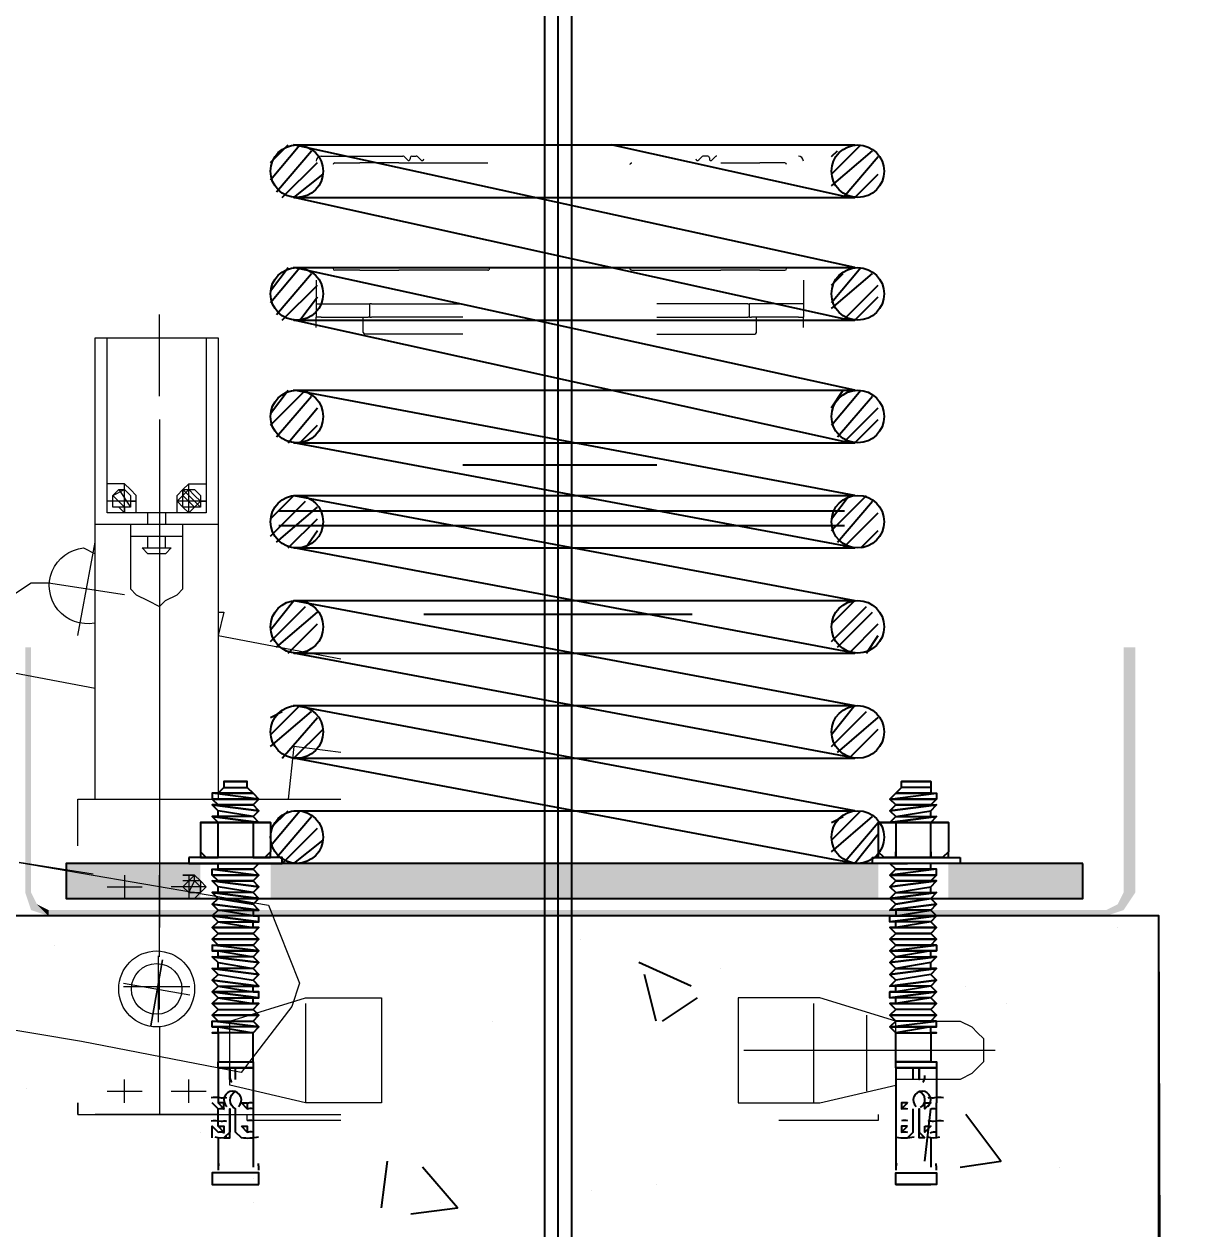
# Model space of a CAD drawing. Header units: millimetres. Extents: x -665 to 1025160, y -28012 to 4210.
# Drawn here: x 2446.8 to 2840.4, y -25500.1 to -25096.7 of the extents above; entities that cross this region are included whole.
import ezdxf

# ---------------------------------------------------------------- set-up
doc = ezdxf.new("R2010")
doc.units = ezdxf.units.MM
for name, color, linetype in [('$0$PDF_PDF6_Geometry', 7, 'Continuous'), ('$0$PDF_SAS_STB_Side', 7, 'Continuous'), ('$2$PDF_0', 7, 'Continuous'), ('AA_Rail', 7, 'Continuous')]:
    doc.layers.add(name, color=color, linetype=linetype)
doc.layers.add('AA_Datum', color=7, linetype='Continuous', plot=False)
doc.styles.add('Century Gothic$001H0', font='cent.shx')
doc.dimstyles.new('Copy of ISO-25', dxfattribs={"dimtxt": 250, "dimasz": 80, "dimexe": 1.25, "dimexo": 0.625, "dimtad": 1, "dimtxsty": 'Century Gothic$001H0', "dimblk": 'ARCHTICK', "dimcen": 2.5, "dimadec": 0, "dimazin": 0, "dimtfac": 1, "dimtmove": 0, "dimatfit": 3, "dimfxl": 1, "dimarcsym": 0})

# ---------------------------------------------------------------- blocks, each defined once
blk = doc.blocks.new('_ArchTick')
at = {"color": 0, "linetype": 'ByBlock', "const_width": 0.15}
blk.add_lwpolyline([(-0.5, -0.5), (0.5, 0.5)], dxfattribs=at)
blk = doc.blocks.new('*D70')
at = {"color": 0, "lineweight": -2, "transparency": 16777216}
for p, q in [((3650, -8194.25), (249.37, -8194.25)), ((250.62, -25694.25), (250.62, -8194.25)), ((3650, -25694.25), (249.37, -25694.25))]:
    blk.add_line(p, q, dxfattribs=at)
at = {"layer": 'Defpoints', "color": 0, "transparency": 16777216}
for p in [(250.62, -8194.25), (3650.62, -8194.25), (3650.62, -25694.25)]:
    blk.add_point(p, dxfattribs=at)
at = {"color": 0, "lineweight": -2, "transparency": 16777216, "xscale": 80, "yscale": 80, "zscale": 80}
for p, rotation in [((250.62, -8194.25), 90), ((250.62, -25694.25), 270)]:
    blk.add_blockref('_ArchTick', p, dxfattribs=dict(at, rotation=rotation))
at = {"color": 0, "transparency": 16777216, "insert": (125, -16944.25), "char_height": 250, "attachment_point": 5, "rotation": 90, "style": 'Century Gothic$001H0'}
blk.add_mtext('SHAFT TOTAL HEIGHT 17500', dxfattribs=at)

msp = doc.modelspace()

# ---------------------------------------------------------------- linework, layer by layer
at = {"layer": '$0$PDF_PDF6_Geometry', "lineweight": 5}
for points in [[(2492.188, -25221.214), (2492.188, -25193.834)], [(2492.188, -25229.036), (2492.188, -25399.18)], [(2482.41, -25256.416), (2484.365, -25256.416), (2480.454, -25256.416), (2480.454, -25250.549)], [(2505.878, -25256.416), (2507.833, -25256.416), (2501.966, -25256.416), (2501.966, -25250.549)], [(2480.454, -25260.327), (2480.454, -25256.416), (2474.587, -25256.416)], [(2501.966, -25260.327), (2501.966, -25256.416), (2498.055, -25256.416)], [(2464.809, -25301.396), (2470.676, -25270.105)], [(2480.454, -25287.707), (2455.03, -25283.795)], [(2480.454, -25381.579), (2480.454, -25385.49), (2480.454, -25389.402)], [(2492.188, -25408.959), (2492.188, -25381.579)], [(2501.966, -25381.579), (2501.966, -25389.402)], [(2474.587, -25385.49), (2480.454, -25385.49), (2486.321, -25385.49)], [(2507.833, -25385.49), (2501.966, -25385.49), (2496.099, -25385.49)], [(2493.166, -25409.937), (2489.255, -25432.101), (2493.166, -25409.937)], [(2502.292, -25419.063), (2491.862, -25419.063), (2491.862, -25408.633)], [(2480.128, -25417.759), (2502.292, -25421.671)], [(2492.188, -25426.56), (2492.188, -25416.781)], [(2491.862, -25430.797), (2491.862, -25419.063), (2480.128, -25419.063)], [(2541.08, -25424.604), (2541.08, -25440.249), (2541.08, -25457.851)], [(2711.224, -25457.851), (2711.224, -25440.249), (2711.224, -25424.604)], [(2728.825, -25428.515), (2728.825, -25440.249), (2728.825, -25453.939)], [(2492.188, -25432.427), (2492.188, -25461.762)], [(2687.756, -25440.249), (2728.825, -25440.249), (2771.85, -25440.249)], [(2480.454, -25457.851), (2480.454, -25453.939), (2480.454, -25450.028)], [(2496.099, -25453.939), (2501.966, -25453.939), (2501.966, -25450.028)], [(2474.587, -25453.939), (2480.454, -25453.939), (2486.321, -25453.939)], [(2501.966, -25457.851), (2501.966, -25453.939), (2507.833, -25453.939)]]:
    msp.add_lwpolyline(points, dxfattribs=at)
at = {"layer": '$0$PDF_PDF6_Geometry', "lineweight": 13}
for points in [[(2470.676, -25356.155), (2470.676, -25201.657), (2511.745, -25201.657), (2511.745, -25356.155)], [(2507.833, -25201.657), (2507.833, -25260.327), (2474.587, -25260.327), (2474.587, -25201.657)], [(2484.365, -25260.327), (2484.365, -25254.46), (2482.41, -25252.504), (2480.454, -25250.549), (2474.587, -25250.549)], [(2480.454, -25258.371), (2476.543, -25254.46), (2478.498, -25252.504), (2482.41, -25258.371)], [(2498.055, -25260.327), (2498.055, -25254.46), (2500.011, -25252.504), (2501.966, -25250.549), (2507.833, -25250.549)], [(2505.878, -25258.371), (2500.011, -25252.504), (2500.011, -25254.46), (2503.922, -25258.371)], [(2488.277, -25264.238), (2488.277, -25260.327)], [(2494.144, -25260.327), (2494.144, -25264.238)], [(2511.745, -25264.238), (2470.676, -25264.238)], [(2482.41, -25264.238), (2482.41, -25281.84), (2482.41, -25285.751), (2484.365, -25287.707), (2488.277, -25289.662), (2492.188, -25291.618), (2494.144, -25289.662), (2498.055, -25287.707), (2500.011, -25285.751), (2500.011, -25281.84), (2500.011, -25264.238)], [(2482.41, -25268.15), (2500.011, -25268.15)], [(2488.277, -25272.061), (2488.277, -25268.15)], [(2494.144, -25272.061), (2494.144, -25268.15)], [(2455.03, -25283.795), (2449.163, -25283.795), (2443.296, -25287.707), (2439.385, -25313.13), (2470.676, -25318.997)], [(2511.745, -25293.574), (2513.7, -25293.574), (2511.745, -25301.396), (2552.814, -25309.219)], [(2552.814, -25340.51), (2537.169, -25338.554), (2535.213, -25356.155)], [(2464.809, -25371.801), (2464.809, -25356.155), (2552.814, -25356.155)], [(2469.939, -25381.253), (2445.167, -25377.342), (2528.609, -25391.684), (2539.04, -25417.759), (2536.432, -25425.582), (2519.483, -25447.746), (2466.028, -25437.316), (2434.737, -25432.101)], [(2503.922, -25381.579), (2500.011, -25385.49), (2501.966, -25387.446), (2503.922, -25383.535)], [(2503.922, -25387.446), (2501.966, -25387.446), (2503.922, -25387.446), (2505.878, -25387.446), (2507.833, -25385.49), (2505.878, -25383.535), (2503.922, -25383.535), (2500.011, -25383.535)], [(2738.603, -25430.471), (2760.116, -25430.471), (2764.027, -25432.427), (2765.983, -25434.382), (2767.939, -25436.338), (2767.939, -25440.249), (2767.939, -25444.161), (2765.983, -25446.117), (2764.027, -25448.072), (2760.116, -25450.028), (2738.603, -25450.028)], [(2464.809, -25457.851), (2464.809, -25461.762), (2464.809, -25457.851)], [(2464.809, -25461.762), (2552.814, -25461.762)], [(2511.745, -25461.762), (2470.676, -25461.762)], [(2552.814, -25463.718), (2521.523, -25463.718), (2521.523, -25461.762)], [(2732.736, -25461.762), (2732.736, -25463.718), (2699.49, -25463.718)]]:
    msp.add_lwpolyline(points, dxfattribs=at)
for points in [[(2482.41, -25256.416), (2482.41, -25258.371), (2480.454, -25258.371), (2476.543, -25258.371), (2476.543, -25256.416), (2476.543, -25254.46), (2480.454, -25252.504), (2482.41, -25254.46), (2482.41, -25256.416), (2482.41, -25258.371), (2480.454, -25258.371), (2480.454, -25260.327), (2478.498, -25258.371), (2476.543, -25258.371), (2476.543, -25256.416), (2476.543, -25254.46), (2478.498, -25252.504), (2480.454, -25252.504), (2482.41, -25254.46)], [(2505.878, -25256.416), (2503.922, -25258.371), (2501.966, -25258.371), (2500.011, -25258.371), (2500.011, -25256.416), (2500.011, -25254.46), (2501.966, -25252.504), (2503.922, -25254.46), (2505.878, -25256.416), (2505.878, -25258.371), (2503.922, -25258.371), (2501.966, -25260.327), (2500.011, -25258.371), (2498.055, -25256.416), (2500.011, -25254.46), (2500.011, -25252.504), (2501.966, -25252.504), (2503.922, -25252.504), (2505.878, -25254.46)], [(2488.277, -25274.017), (2486.321, -25272.061), (2496.099, -25272.061), (2494.144, -25274.017)], [(2500.011, -25381.579), (2501.966, -25381.579), (2503.922, -25381.579), (2505.878, -25383.535), (2505.878, -25387.446), (2503.922, -25389.402), (2501.966, -25389.402), (2503.922, -25389.402), (2505.878, -25387.446), (2505.878, -25385.49), (2503.922, -25383.535), (2503.922, -25381.579), (2501.966, -25381.579)], [(2541.08, -25457.851), (2515.656, -25451.984), (2515.656, -25430.471), (2541.08, -25422.648), (2566.504, -25422.648), (2566.504, -25457.851)], [(2713.18, -25457.851), (2738.603, -25451.984), (2738.603, -25430.471), (2713.18, -25422.648), (2685.8, -25422.648), (2685.8, -25457.851)]]:
    msp.add_lwpolyline(points, close=True, dxfattribs=at)
msp.add_lwpolyline([(2470.455, -25297.192, -1.0507639), (2466.764, -25272.061), (2470.676, -25274.017)], format="xyb", dxfattribs=at)
for radius in [12.712, 8.474]:
    msp.add_circle((2491.211, -25419.715), radius, dxfattribs=at)
at = {"layer": '$0$PDF_SAS_STB_Side', "lineweight": 25}
for points in [[(2513.7, -25352.244), (2511.745, -25354.2), (2509.789, -25354.2), (2509.789, -25356.155), (2525.435, -25356.155), (2509.789, -25354.2)], [(2521.523, -25352.244), (2523.479, -25354.2), (2525.435, -25356.155), (2509.789, -25356.155), (2511.745, -25358.111), (2509.789, -25358.111)], [(2513.7, -25350.288), (2521.523, -25350.288)], [(2513.7, -25350.288), (2513.7, -25350.288)], [(2521.523, -25350.288), (2521.523, -25350.288)], [(2750.338, -25352.244), (2750.338, -25354.2), (2752.293, -25354.2), (2752.293, -25356.155), (2736.648, -25356.155), (2752.293, -25354.2)], [(2740.559, -25352.244), (2738.603, -25354.2), (2736.648, -25356.155), (2752.293, -25356.155), (2750.338, -25358.111), (2752.293, -25358.111)], [(2750.338, -25350.288), (2748.382, -25350.288), (2740.559, -25350.288)], [(2740.559, -25350.288), (2740.559, -25350.288)], [(2525.435, -25360.067), (2523.479, -25362.022), (2511.745, -25360.067), (2509.789, -25358.111), (2525.435, -25360.067), (2523.479, -25358.111), (2511.745, -25358.111), (2523.479, -25358.111), (2525.435, -25356.155)], [(2509.789, -25358.111), (2525.435, -25360.067), (2509.789, -25358.111)], [(2509.789, -25358.111), (2509.789, -25358.111)], [(2511.745, -25354.2), (2523.479, -25354.2), (2511.745, -25354.2)], [(2511.745, -25358.111), (2511.745, -25358.111)], [(2523.479, -25354.2), (2523.479, -25354.2)], [(2523.479, -25358.111), (2523.479, -25358.111)], [(2525.435, -25356.155), (2525.435, -25356.155)], [(2736.648, -25356.155), (2736.648, -25356.155)], [(2736.648, -25360.067), (2738.603, -25362.022), (2750.338, -25360.067), (2752.293, -25358.111), (2736.648, -25360.067), (2738.603, -25358.111), (2750.338, -25358.111), (2738.603, -25358.111), (2736.648, -25356.155)], [(2752.293, -25358.111), (2736.648, -25360.067), (2752.293, -25358.111)], [(2750.338, -25354.2), (2738.603, -25354.2), (2750.338, -25354.2)], [(2738.603, -25354.2), (2738.603, -25354.2)], [(2738.603, -25358.111), (2738.603, -25358.111)], [(2750.338, -25358.111), (2750.338, -25358.111)], [(2752.293, -25358.111), (2752.293, -25358.111)], [(2523.479, -25363.978), (2525.435, -25363.978), (2527.39, -25363.978), (2529.346, -25363.978), (2527.39, -25363.978), (2507.833, -25363.978), (2505.878, -25363.978), (2507.833, -25363.978), (2509.789, -25363.978), (2511.745, -25363.978), (2509.789, -25362.022), (2525.435, -25363.978), (2523.479, -25362.022), (2511.745, -25362.022), (2511.745, -25360.067)], [(2509.789, -25362.022), (2525.435, -25363.978), (2509.789, -25362.022)], [(2509.789, -25362.022), (2509.789, -25362.022)], [(2511.745, -25362.022), (2509.789, -25362.022)], [(2523.479, -25362.022), (2523.479, -25362.022)], [(2525.435, -25360.067), (2525.435, -25360.067)], [(2738.603, -25363.978), (2736.648, -25363.978), (2734.692, -25363.978), (2732.736, -25363.978), (2734.692, -25363.978), (2754.249, -25363.978), (2756.205, -25363.978), (2754.249, -25363.978), (2752.293, -25363.978), (2750.338, -25363.978), (2752.293, -25362.022), (2736.648, -25363.978), (2738.603, -25362.022), (2750.338, -25362.022), (2750.338, -25360.067)], [(2736.648, -25360.067), (2736.648, -25360.067)], [(2752.293, -25362.022), (2736.648, -25363.978), (2752.293, -25362.022)], [(2738.603, -25362.022), (2738.603, -25362.022)], [(2750.338, -25362.022), (2752.293, -25362.022)], [(2752.293, -25362.022), (2752.293, -25362.022)], [(2523.479, -25373.756), (2523.479, -25375.712), (2525.435, -25375.712), (2527.39, -25375.712), (2529.346, -25375.712), (2529.346, -25373.756), (2527.39, -25375.712), (2507.833, -25375.712), (2505.878, -25373.756), (2505.878, -25375.712), (2507.833, -25375.712), (2509.789, -25375.712), (2511.745, -25375.712), (2511.745, -25373.756), (2511.745, -25363.978), (2513.7, -25363.978), (2515.656, -25363.978), (2517.612, -25363.978), (2519.568, -25363.978), (2521.523, -25363.978), (2523.479, -25363.978), (2523.479, -25373.756), (2523.479, -25375.712), (2521.523, -25375.712), (2519.568, -25375.712), (2517.612, -25375.712), (2515.656, -25375.712), (2513.7, -25375.712), (2511.745, -25375.712), (2511.745, -25373.756)], [(2505.878, -25363.978), (2505.878, -25373.756)], [(2505.878, -25363.978), (2505.878, -25363.978)], [(2523.479, -25363.978), (2523.479, -25363.978)], [(2525.435, -25363.978), (2525.435, -25363.978)], [(2525.435, -25363.978), (2525.435, -25363.978)], [(2529.346, -25363.978), (2529.346, -25373.756)], [(2529.346, -25363.978), (2529.346, -25363.978)], [(2732.736, -25363.978), (2732.736, -25373.756)], [(2732.736, -25363.978), (2732.736, -25363.978)], [(2736.648, -25363.978), (2736.648, -25363.978)], [(2736.648, -25363.978), (2736.648, -25363.978)], [(2738.603, -25363.978), (2738.603, -25363.978)], [(2756.205, -25363.978), (2756.205, -25373.756)], [(2756.205, -25363.978), (2756.205, -25363.978)], [(2505.878, -25373.756), (2505.878, -25373.756)], [(2529.346, -25373.756), (2529.346, -25373.756)], [(2750.338, -25373.756), (2750.338, -25375.712), (2752.293, -25375.712), (2754.249, -25375.712), (2756.205, -25375.712), (2756.205, -25373.756), (2754.249, -25375.712), (2734.692, -25375.712), (2732.736, -25373.756), (2732.736, -25375.712), (2734.692, -25375.712), (2736.648, -25375.712), (2738.603, -25375.712), (2738.603, -25373.756)], [(2732.736, -25373.756), (2732.736, -25373.756)], [(2756.205, -25373.756), (2756.205, -25373.756)], [(2509.789, -25383.535), (2511.745, -25383.535), (2509.789, -25381.579), (2525.435, -25381.579), (2523.479, -25379.623), (2511.745, -25379.623), (2523.479, -25379.623), (2525.435, -25377.668), (2519.568, -25377.668), (2525.435, -25377.668), (2523.479, -25377.668)], [(2509.789, -25379.623), (2525.435, -25381.579), (2509.789, -25381.579), (2509.789, -25379.623), (2511.745, -25379.623), (2511.745, -25377.668)], [(2752.293, -25383.535), (2750.338, -25383.535), (2752.293, -25381.579), (2736.648, -25381.579), (2738.603, -25379.623), (2750.338, -25379.623), (2738.603, -25379.623), (2736.648, -25377.668), (2742.515, -25377.668), (2736.648, -25377.668), (2738.603, -25377.668)], [(2752.293, -25379.623), (2736.648, -25381.579), (2752.293, -25381.579), (2752.293, -25379.623), (2750.338, -25379.623), (2750.338, -25377.668)], [(2525.435, -25385.49), (2523.479, -25387.446), (2511.745, -25385.49), (2509.789, -25383.535), (2525.435, -25385.49), (2523.479, -25383.535), (2511.745, -25383.535), (2523.479, -25383.535), (2525.435, -25381.579)], [(2523.479, -25379.623), (2523.479, -25379.623)], [(2525.435, -25381.579), (2525.435, -25381.579)], [(2736.648, -25381.579), (2736.648, -25381.579)], [(2736.648, -25385.49), (2738.603, -25387.446), (2750.338, -25385.49), (2752.293, -25383.535), (2736.648, -25385.49), (2738.603, -25383.535), (2750.338, -25383.535), (2738.603, -25383.535), (2736.648, -25381.579)], [(2738.603, -25379.623), (2738.603, -25379.623)], [(2509.789, -25383.535), (2525.435, -25385.49), (2509.789, -25383.535)], [(2509.789, -25383.535), (2509.789, -25383.535)], [(2509.789, -25391.358), (2511.745, -25389.402), (2509.789, -25387.446), (2525.435, -25389.402), (2523.479, -25387.446), (2511.745, -25387.446), (2511.745, -25385.49)], [(2511.745, -25383.535), (2511.745, -25383.535)], [(2523.479, -25383.535), (2523.479, -25383.535)], [(2525.435, -25385.49), (2525.435, -25385.49)], [(2752.293, -25383.535), (2736.648, -25385.49), (2752.293, -25383.535)], [(2736.648, -25385.49), (2736.648, -25385.49)], [(2752.293, -25391.358), (2750.338, -25389.402), (2752.293, -25387.446), (2736.648, -25389.402), (2738.603, -25387.446), (2750.338, -25387.446), (2750.338, -25385.49)], [(2738.603, -25383.535), (2738.603, -25383.535)], [(2750.338, -25383.535), (2750.338, -25383.535)], [(2752.293, -25383.535), (2752.293, -25383.535)], [(2509.789, -25387.446), (2525.435, -25389.402), (2509.789, -25387.446)], [(2509.789, -25387.446), (2509.789, -25387.446)], [(2511.745, -25387.446), (2509.789, -25387.446)], [(2509.789, -25395.269), (2511.745, -25393.313), (2509.789, -25391.358), (2525.435, -25393.313), (2523.479, -25391.358), (2511.745, -25389.402), (2523.479, -25391.358), (2525.435, -25389.402)], [(2511.745, -25389.402), (2511.745, -25389.402)], [(2523.479, -25387.446), (2523.479, -25387.446)], [(2525.435, -25389.402), (2525.435, -25389.402)], [(2752.293, -25387.446), (2736.648, -25389.402), (2752.293, -25387.446)], [(2736.648, -25389.402), (2736.648, -25389.402)], [(2752.293, -25395.269), (2750.338, -25393.313), (2752.293, -25391.358), (2736.648, -25393.313), (2738.603, -25391.358), (2750.338, -25389.402), (2738.603, -25391.358), (2736.648, -25389.402)], [(2738.603, -25387.446), (2738.603, -25387.446)], [(2750.338, -25387.446), (2752.293, -25387.446)], [(2750.338, -25389.402), (2750.338, -25389.402)], [(2752.293, -25387.446), (2752.293, -25387.446)], [(2509.789, -25391.358), (2525.435, -25393.313), (2509.789, -25391.358)], [(2509.789, -25391.358), (2509.789, -25391.358)], [(2523.479, -25393.313), (2523.479, -25395.269), (2511.745, -25393.313), (2523.479, -25393.313), (2525.435, -25393.313)], [(2511.745, -25393.313), (2511.745, -25393.313)], [(2523.479, -25391.358), (2523.479, -25391.358)], [(2525.435, -25393.313), (2525.435, -25393.313)], [(2752.293, -25391.358), (2736.648, -25393.313), (2752.293, -25391.358)], [(2736.648, -25393.313), (2736.648, -25393.313)], [(2738.603, -25393.313), (2738.603, -25395.269), (2750.338, -25393.313), (2738.603, -25393.313), (2736.648, -25393.313)], [(2738.603, -25391.358), (2738.603, -25391.358)], [(2750.338, -25393.313), (2750.338, -25393.313)], [(2752.293, -25391.358), (2752.293, -25391.358)], [(2509.789, -25395.269), (2509.789, -25395.269)], [(2509.789, -25399.18), (2511.745, -25397.225), (2523.479, -25397.225), (2525.435, -25397.225), (2509.789, -25395.269), (2511.745, -25397.225), (2523.479, -25399.18), (2523.479, -25397.225)], [(2511.745, -25397.225), (2511.745, -25397.225)], [(2523.479, -25395.269), (2525.435, -25395.269)], [(2738.603, -25395.269), (2736.648, -25395.269)], [(2752.293, -25399.18), (2750.338, -25397.225), (2738.603, -25397.225), (2736.648, -25397.225), (2752.293, -25395.269), (2750.338, -25397.225), (2738.603, -25399.18), (2738.603, -25397.225)], [(2750.338, -25397.225), (2750.338, -25397.225)], [(2752.293, -25395.269), (2752.293, -25395.269)], [(2509.789, -25399.18), (2525.435, -25399.18), (2509.789, -25399.18)], [(2509.789, -25399.18), (2509.789, -25399.18)], [(2523.479, -25399.18), (2525.435, -25399.18), (2509.789, -25399.18), (2511.745, -25401.136), (2509.789, -25403.092)], [(2525.435, -25403.092), (2523.479, -25405.047), (2511.745, -25405.047), (2523.479, -25405.047), (2525.435, -25407.003), (2509.789, -25405.047), (2511.745, -25405.047), (2509.789, -25403.092), (2525.435, -25403.092), (2523.479, -25401.136), (2511.745, -25401.136), (2523.479, -25401.136), (2525.435, -25399.18)], [(2511.745, -25401.136), (2511.745, -25401.136)], [(2523.479, -25401.136), (2523.479, -25401.136)], [(2525.435, -25399.18), (2525.435, -25399.18)], [(2752.293, -25399.18), (2736.648, -25399.18), (2752.293, -25399.18)], [(2736.648, -25399.18), (2736.648, -25399.18)], [(2738.603, -25399.18), (2736.648, -25399.18), (2752.293, -25399.18), (2750.338, -25401.136), (2752.293, -25403.092)], [(2736.648, -25403.092), (2738.603, -25405.047), (2750.338, -25405.047), (2738.603, -25405.047), (2736.648, -25407.003), (2752.293, -25405.047), (2750.338, -25405.047), (2752.293, -25403.092), (2736.648, -25403.092), (2738.603, -25401.136), (2750.338, -25401.136), (2738.603, -25401.136), (2736.648, -25399.18)], [(2738.603, -25401.136), (2738.603, -25401.136)], [(2750.338, -25401.136), (2750.338, -25401.136)], [(2752.293, -25399.18), (2752.293, -25399.18)], [(2509.789, -25403.092), (2525.435, -25403.092), (2509.789, -25403.092)], [(2509.789, -25403.092), (2509.789, -25403.092)], [(2509.789, -25405.047), (2509.789, -25407.003), (2525.435, -25407.003), (2509.789, -25407.003), (2511.745, -25407.003), (2523.479, -25408.959), (2525.435, -25407.003)], [(2523.479, -25405.047), (2523.479, -25405.047)], [(2525.435, -25403.092), (2525.435, -25403.092)], [(2752.293, -25403.092), (2736.648, -25403.092), (2752.293, -25403.092)], [(2736.648, -25403.092), (2736.648, -25403.092)], [(2752.293, -25405.047), (2752.293, -25407.003), (2736.648, -25407.003), (2752.293, -25407.003), (2750.338, -25407.003), (2738.603, -25408.959), (2736.648, -25407.003)], [(2738.603, -25405.047), (2738.603, -25405.047)], [(2752.293, -25403.092), (2752.293, -25403.092)], [(2509.789, -25408.959), (2511.745, -25408.959), (2511.745, -25407.003)], [(2525.435, -25410.914), (2509.789, -25408.959), (2525.435, -25410.914), (2523.479, -25408.959), (2511.745, -25408.959)], [(2509.789, -25408.959), (2509.789, -25408.959)], [(2523.479, -25408.959), (2523.479, -25408.959)], [(2525.435, -25407.003), (2525.435, -25407.003)], [(2736.648, -25407.003), (2736.648, -25407.003)], [(2736.648, -25410.914), (2752.293, -25408.959), (2736.648, -25410.914), (2738.603, -25408.959), (2750.338, -25408.959)], [(2738.603, -25408.959), (2738.603, -25408.959)], [(2752.293, -25408.959), (2750.338, -25408.959), (2750.338, -25407.003)], [(2752.293, -25408.959), (2752.293, -25408.959)], [(2509.789, -25412.87), (2511.745, -25412.87), (2511.745, -25410.914)], [(2525.435, -25414.826), (2509.789, -25412.87), (2525.435, -25414.826), (2523.479, -25412.87), (2511.745, -25412.87)], [(2509.789, -25412.87), (2509.789, -25412.87)], [(2509.789, -25416.781), (2511.745, -25414.826), (2523.479, -25416.781), (2525.435, -25414.826), (2509.789, -25412.87), (2511.745, -25414.826), (2523.479, -25416.781), (2525.435, -25418.737), (2509.789, -25416.781), (2525.435, -25418.737)], [(2523.479, -25412.87), (2523.479, -25412.87)], [(2736.648, -25414.826), (2752.293, -25412.87), (2736.648, -25414.826), (2738.603, -25412.87), (2750.338, -25412.87)], [(2752.293, -25416.781), (2750.338, -25414.826), (2738.603, -25416.781), (2736.648, -25414.826), (2752.293, -25412.87), (2750.338, -25414.826), (2738.603, -25416.781), (2736.648, -25418.737), (2752.293, -25416.781), (2736.648, -25418.737)], [(2738.603, -25412.87), (2738.603, -25412.87)], [(2752.293, -25412.87), (2750.338, -25412.87), (2750.338, -25410.914)], [(2752.293, -25412.87), (2752.293, -25412.87)], [(2509.789, -25416.781), (2509.789, -25416.781)], [(2509.789, -25420.693), (2511.745, -25418.737), (2523.479, -25418.737), (2525.435, -25418.737), (2509.789, -25416.781), (2511.745, -25418.737), (2523.479, -25420.693), (2523.479, -25418.737)], [(2752.293, -25420.693), (2750.338, -25418.737), (2738.603, -25418.737), (2736.648, -25418.737), (2752.293, -25416.781), (2750.338, -25418.737), (2738.603, -25420.693), (2738.603, -25418.737)], [(2752.293, -25416.781), (2752.293, -25416.781)], [(2509.789, -25420.693), (2509.789, -25420.693)], [(2509.789, -25424.604), (2511.745, -25422.648), (2523.479, -25422.648), (2525.435, -25422.648), (2509.789, -25420.693), (2511.745, -25422.648), (2523.479, -25424.604), (2523.479, -25422.648)], [(2523.479, -25420.693), (2525.435, -25420.693)], [(2738.603, -25420.693), (2736.648, -25420.693)], [(2752.293, -25424.604), (2750.338, -25422.648), (2738.603, -25422.648), (2736.648, -25422.648), (2752.293, -25420.693), (2750.338, -25422.648), (2738.603, -25424.604), (2738.603, -25422.648)], [(2752.293, -25420.693), (2752.293, -25420.693)], [(2523.479, -25424.604), (2525.435, -25424.604), (2509.789, -25424.604), (2525.435, -25424.604)], [(2509.789, -25424.604), (2509.789, -25424.604)], [(2509.789, -25428.515), (2511.745, -25426.56), (2523.479, -25426.56), (2525.435, -25424.604), (2509.789, -25424.604), (2511.745, -25426.56), (2523.479, -25426.56), (2525.435, -25428.515), (2509.789, -25428.515), (2525.435, -25428.515)], [(2738.603, -25424.604), (2736.648, -25424.604), (2752.293, -25424.604), (2736.648, -25424.604)], [(2752.293, -25428.515), (2750.338, -25426.56), (2738.603, -25426.56), (2736.648, -25424.604), (2752.293, -25424.604), (2750.338, -25426.56), (2738.603, -25426.56), (2736.648, -25428.515), (2752.293, -25428.515), (2736.648, -25428.515)], [(2752.293, -25424.604), (2752.293, -25424.604)], [(2509.789, -25428.515), (2509.789, -25428.515)], [(2525.435, -25432.427), (2509.789, -25432.427), (2511.745, -25432.427), (2523.479, -25434.382), (2525.435, -25432.427), (2509.789, -25432.427), (2509.789, -25430.471), (2511.745, -25430.471), (2523.479, -25430.471), (2525.435, -25428.515), (2509.789, -25428.515), (2511.745, -25430.471), (2523.479, -25430.471), (2525.435, -25432.427), (2509.789, -25430.471)], [(2738.603, -25434.382), (2750.338, -25434.382), (2750.338, -25444.161), (2738.603, -25444.161), (2738.603, -25434.382), (2752.293, -25434.382), (2750.338, -25434.382), (2750.338, -25432.427), (2752.293, -25432.427), (2736.648, -25432.427), (2752.293, -25432.427), (2752.293, -25430.471)], [(2752.293, -25428.515), (2752.293, -25428.515)], [(2523.479, -25434.382), (2511.745, -25434.382), (2511.745, -25444.161), (2523.479, -25444.161), (2523.479, -25446.117), (2511.745, -25446.117), (2511.745, -25444.161), (2523.479, -25444.161), (2523.479, -25434.382), (2509.789, -25434.382), (2511.745, -25434.382), (2511.745, -25432.427)], [(2523.479, -25434.382), (2523.479, -25434.382)], [(2523.479, -25434.382), (2523.479, -25434.382)], [(2525.435, -25432.427), (2525.435, -25432.427)], [(2736.648, -25432.427), (2736.648, -25432.427)], [(2750.338, -25432.427), (2738.603, -25434.382), (2736.648, -25432.427)], [(2738.603, -25434.382), (2738.603, -25434.382)], [(2738.603, -25434.382), (2738.603, -25434.382)], [(2523.479, -25446.117), (2511.745, -25446.117), (2523.479, -25446.117), (2511.745, -25446.117), (2523.479, -25446.117), (2523.479, -25469.585), (2523.479, -25479.363)], [(2521.523, -25446.117), (2513.7, -25446.117)], [(2517.612, -25450.028), (2517.612, -25446.117)], [(2738.603, -25446.117), (2752.293, -25446.117), (2738.603, -25446.117), (2752.293, -25446.117), (2738.603, -25446.117), (2738.603, -25469.585), (2738.603, -25479.363)], [(2740.559, -25446.117), (2748.382, -25446.117)], [(2744.47, -25450.028), (2744.47, -25446.117)], [(2515.656, -25450.028), (2515.656, -25450.028)], [(2746.426, -25450.028), (2746.426, -25450.028)], [(2511.745, -25465.673), (2513.7, -25465.673), (2513.7, -25467.629), (2511.745, -25465.673), (2511.745, -25459.806), (2509.789, -25457.851)], [(2738.603, -25457.851), (2738.603, -25459.806)], [(2742.515, -25469.585), (2744.47, -25467.629), (2744.47, -25459.806)], [(2738.603, -25465.673), (2738.603, -25467.629)], [(2752.293, -25469.585), (2752.293, -25465.673)], [(2509.789, -25469.585), (2509.789, -25469.585)], [(2511.745, -25469.585), (2511.745, -25479.363)], [(2750.338, -25469.585), (2750.338, -25479.363)], [(2752.293, -25469.585), (2752.293, -25469.585)], [(2525.435, -25485.23), (2525.435, -25481.319), (2509.789, -25481.319), (2509.789, -25485.23), (2525.435, -25485.23)], [(2738.603, -25485.23), (2738.603, -25481.319), (2752.293, -25481.319), (2752.293, -25485.23), (2738.603, -25485.23), (2750.338, -25485.23)], [(2511.745, -25485.23), (2523.479, -25485.23)]]:
    msp.add_lwpolyline(points, dxfattribs=at)
for points in [[(2521.523, -25352.244), (2521.523, -25350.288), (2513.7, -25350.288), (2513.7, -25352.244)], [(2740.559, -25352.244), (2740.559, -25350.288), (2750.338, -25350.288), (2750.338, -25352.244)], [(2750.338, -25373.756), (2750.338, -25363.978), (2748.382, -25363.978), (2746.426, -25363.978), (2744.47, -25363.978), (2742.515, -25363.978), (2740.559, -25363.978), (2738.603, -25363.978), (2738.603, -25373.756), (2738.603, -25375.712), (2740.559, -25375.712), (2742.515, -25375.712), (2744.47, -25375.712), (2746.426, -25375.712), (2748.382, -25375.712), (2750.338, -25375.712)], [(2501.966, -25375.712), (2501.966, -25377.668), (2533.257, -25377.668), (2533.257, -25375.712)], [(2760.116, -25375.712), (2760.116, -25377.668), (2730.781, -25377.668), (2730.781, -25375.712)], [(2525.435, -25397.225), (2525.435, -25395.269), (2509.789, -25395.269)], [(2736.648, -25397.225), (2736.648, -25395.269), (2752.293, -25395.269)], [(2511.745, -25410.914), (2523.479, -25412.87), (2525.435, -25410.914), (2509.789, -25408.959)], [(2750.338, -25410.914), (2738.603, -25412.87), (2736.648, -25410.914), (2752.293, -25408.959)], [(2525.435, -25422.648), (2525.435, -25420.693), (2509.789, -25420.693)], [(2736.648, -25422.648), (2736.648, -25420.693), (2752.293, -25420.693)], [(2752.293, -25430.471), (2750.338, -25430.471), (2738.603, -25430.471), (2736.648, -25428.515), (2752.293, -25428.515), (2750.338, -25430.471), (2738.603, -25430.471), (2736.648, -25432.427)], [(2515.656, -25446.117), (2515.656, -25450.028)], [(2738.603, -25446.117), (2738.603, -25444.161), (2752.293, -25444.161), (2752.293, -25446.117)], [(2746.426, -25446.117), (2746.426, -25450.028)], [(2513.7, -25457.851), (2511.745, -25457.851), (2513.7, -25459.806)], [(2519.568, -25457.851), (2521.523, -25457.851), (2521.523, -25459.806)], [(2742.515, -25457.851), (2740.559, -25457.851), (2740.559, -25459.806)], [(2748.382, -25457.851), (2750.338, -25457.851), (2748.382, -25459.806)], [(2513.7, -25469.585), (2515.656, -25469.585), (2515.656, -25467.629), (2515.656, -25459.806), (2515.656, -25467.629)], [(2748.382, -25469.585), (2746.426, -25469.585), (2746.426, -25467.629), (2746.426, -25459.806), (2746.426, -25467.629)], [(2519.568, -25465.673), (2521.523, -25465.673), (2521.523, -25467.629)], [(2742.515, -25465.673), (2740.559, -25465.673), (2740.559, -25467.629)], [(2748.382, -25465.673), (2750.338, -25465.673), (2748.382, -25467.629)]]:
    msp.add_lwpolyline(points, close=True, dxfattribs=at)
for points in [[(2525.291, -25469.349, -0.0916226), (2519.568, -25469.585), (2517.612, -25467.629), (2517.612, -25459.806, -0.6250663), (2517.509, -25454.144)], [(2509.441, -25456.025, -0.1232303), (2512.762, -25456.193, -0.0840663), (2514.568, -25456.149)], [(2521.448, -25458.046, -0.1852368), (2523.479, -25457.851), (2523.479, -25459.806, 0.1852368), (2521.448, -25460.002)], [(2749.47, -25456.148, -0.0833592), (2751.277, -25456.192, -0.1233251), (2754.596, -25456.024)], [(2750.139, -25467.876, -0.1813341), (2752.293, -25467.629), (2752.293, -25465.673), (2752.293, -25459.806), (2752.293, -25457.851)], [(2509.441, -25463.847, -0.1232303), (2512.762, -25464.015, -0.0840663), (2514.568, -25463.971)], [(2509.789, -25469.585), (2509.789, -25465.673), (2511.745, -25467.629, -0.1812553), (2513.901, -25467.877)], [(2523.479, -25465.673), (2523.479, -25467.629, 0.1852368), (2521.448, -25467.824)], [(2749.47, -25463.971, -0.0833592), (2751.277, -25464.015, -0.1233251), (2754.596, -25463.847)]]:
    msp.add_lwpolyline(points, format="xyb", dxfattribs=at)
for centre, radius, start, end in [((2518.591, -25449.049), 2.935, 174.00651, 219.82404), ((2745.456, -25449.052), 2.927, 320.10838, 6.06107), ((2516.632, -25456.874), 2.931, 311.79085, 228.20915), ((2747.402, -25456.875), 2.93, 311.81909, 228.18091), ((2745.445, -25456.875), 2.937, 300.43435, 68.33812), ((2741.537, -25460.797), 2.945, 69.03037, 110.96963), ((2512.722, -25462.739), 2.933, 66.29406, 107.38855), ((2741.537, -25462.752), 2.945, 69.03037, 110.96963), ((2751.318, -25462.737), 2.931, 72.6027, 113.71469), ((2522.501, -25466.658), 2.94, 69.01133, 110.98867), ((2741.537, -25466.664), 2.945, 69.03037, 110.96963), ((2512.723, -25462.741), 6.843, 252.53843, 287.46157), ((2741.536, -25452.955), 16.629, 260.34975, 281.24788), ((2741.537, -25470.575), 2.945, 69.03037, 110.96963), ((2751.315, -25462.728), 6.856, 252.55479, 287.44521), ((2524.381, -25480.338), 12.637, 169.95746, 180.011), ((2512.782, -25480.339), 12.653, 359.99562, 10.03591), ((2751.056, -25480.333), 12.452, 169.83199, 180.03567), ((2739.639, -25480.35), 12.655, 0.04647, 10.08587)]:
    msp.add_arc(centre, radius, start, end, dxfattribs=at)
at = {"layer": '$2$PDF_0', "lineweight": 25}
for points in [[(2529.346, -25142.986), (2535.213, -25137.119)], [(2529.346, -25148.853), (2539.124, -25137.119)], [(2531.302, -25152.765), (2543.036, -25139.075)], [(2537.169, -25254.46), (2724.914, -25254.46), (2537.169, -25219.258), (2724.914, -25219.258), (2537.169, -25178.189), (2724.914, -25178.189), (2537.169, -25137.119), (2724.914, -25137.119)], [(2722.958, -25154.72), (2643.334, -25137.119)], [(2717.091, -25146.898), (2726.869, -25137.119)], [(2717.091, -25141.031), (2719.047, -25139.075)], [(2717.091, -25150.809), (2730.781, -25139.075)], [(2533.257, -25154.72), (2544.991, -25142.986)], [(2721.002, -25154.72), (2732.736, -25141.031)], [(2722.958, -25195.79), (2537.169, -25154.72), (2546.947, -25146.898)], [(2537.169, -25154.72), (2724.914, -25154.72), (2732.736, -25146.898)], [(2529.346, -25186.011), (2535.213, -25178.189)], [(2529.346, -25189.923), (2539.124, -25178.189)], [(2531.302, -25193.834), (2543.036, -25180.144)], [(2717.091, -25189.923), (2726.869, -25178.189)], [(2717.091, -25184.056), (2721.002, -25180.144)], [(2717.091, -25191.878), (2730.781, -25180.144)], [(2533.257, -25195.79), (2544.991, -25184.056)], [(2721.002, -25195.79), (2732.736, -25184.056)], [(2722.958, -25236.859), (2537.169, -25195.79), (2724.914, -25195.79), (2732.736, -25187.967)], [(2539.124, -25195.79), (2544.991, -25187.967)], [(2529.346, -25227.081), (2535.213, -25219.258)], [(2529.346, -25230.992), (2541.08, -25219.258)], [(2717.091, -25225.125), (2721.002, -25219.258)], [(2717.091, -25230.992), (2726.869, -25219.258)], [(2531.302, -25234.903), (2543.036, -25221.214)], [(2719.047, -25234.903), (2730.781, -25221.214)], [(2535.213, -25236.859), (2544.991, -25225.125)], [(2537.169, -25342.466), (2724.914, -25342.466), (2537.169, -25307.263), (2724.914, -25307.263), (2537.169, -25272.061), (2724.914, -25272.061), (2537.169, -25236.859), (2724.914, -25236.859), (2732.736, -25229.036)], [(2721.002, -25236.859), (2732.736, -25225.125)], [(2539.124, -25236.859), (2544.991, -25230.992)], [(2529.346, -25262.283), (2537.169, -25254.46), (2724.914, -25289.662), (2717.091, -25297.485)], [(2529.346, -25268.15), (2541.08, -25256.416)], [(2717.091, -25262.283), (2722.958, -25254.46)], [(2717.091, -25266.194), (2728.825, -25254.46)], [(2719.047, -25270.105), (2730.781, -25256.416)], [(2531.302, -25270.105), (2544.991, -25258.371)], [(2721.002, -25272.061), (2732.736, -25260.327)], [(2535.213, -25272.061), (2544.991, -25262.283)], [(2541.08, -25272.061), (2544.991, -25266.194)], [(2726.869, -25272.061), (2732.736, -25266.194)], [(2529.346, -25299.441), (2537.169, -25289.662), (2724.914, -25324.864), (2717.091, -25334.643)], [(2529.346, -25303.352), (2541.08, -25291.618)], [(2531.302, -25305.308), (2544.991, -25293.574)], [(2537.169, -25289.662), (2724.914, -25289.662)], [(2717.091, -25303.352), (2728.825, -25291.618)], [(2719.047, -25305.308), (2730.781, -25293.574)], [(2535.213, -25307.263), (2544.991, -25297.485)], [(2722.958, -25307.263), (2732.736, -25297.485)], [(2728.825, -25307.263), (2732.736, -25301.396)], [(2529.346, -25334.643), (2539.124, -25324.864)], [(2537.169, -25360.067), (2724.914, -25360.067), (2537.169, -25324.864), (2724.914, -25324.864)], [(2529.346, -25328.776), (2533.257, -25326.82)], [(2529.346, -25338.554), (2543.036, -25326.82)], [(2533.257, -25342.466), (2544.991, -25328.776)], [(2717.091, -25338.554), (2728.825, -25326.82)], [(2719.047, -25340.51), (2732.736, -25328.776)], [(2732.736, -25367.889), (2724.914, -25377.668), (2537.169, -25342.466), (2546.947, -25332.687)], [(2722.958, -25342.466), (2732.736, -25332.687)], [(2529.346, -25365.934), (2535.213, -25360.067)], [(2529.346, -25371.801), (2539.124, -25360.067)], [(2531.302, -25375.712), (2543.036, -25362.022)], [(2717.091, -25369.845), (2726.869, -25360.067)], [(2717.091, -25363.978), (2721.002, -25362.022)], [(2717.091, -25373.756), (2730.781, -25362.022)], [(2533.257, -25377.668), (2544.991, -25365.934)], [(2721.002, -25377.668), (2732.736, -25363.978)], [(2724.914, -25377.668), (2537.169, -25377.668), (2546.947, -25369.845)], [(2812.919, -25399.18), (2812.919, -25399.18)], [(2456.986, -25405.047), (2456.986, -25405.047)], [(2632.997, -25403.092), (2632.997, -25403.092)], [(2670.155, -25418.737), (2652.554, -25410.914)], [(2679.933, -25412.87), (2679.933, -25412.87)], [(2658.421, -25430.471), (2654.509, -25414.826)], [(2672.11, -25422.648), (2660.376, -25430.471)], [(2762.072, -25418.737), (2762.072, -25418.737)], [(2775.761, -25424.604), (2775.761, -25424.604)], [(2603.662, -25430.471), (2603.662, -25430.471)], [(2511.745, -25446.117), (2511.745, -25457.851)], [(2752.293, -25446.117), (2752.293, -25457.851)], [(2447.533, -25452.962), (2447.533, -25452.962)], [(2752.293, -25455.895), (2752.293, -25455.895)], [(2748.382, -25477.407), (2750.338, -25459.806)], [(2760.116, -25479.363), (2773.806, -25477.407), (2762.072, -25461.762)], [(2505.878, -25467.629), (2505.878, -25467.629)], [(2566.504, -25493.053), (2568.459, -25477.407)], [(2576.282, -25495.008), (2591.928, -25493.053), (2580.194, -25479.363)], [(2793.362, -25479.363), (2793.362, -25479.363)], [(2523.479, -25483.274), (2523.479, -25483.274)], [(2636.908, -25487.186), (2636.908, -25487.186)], [(2658.421, -25485.23), (2658.421, -25485.23)], [(2523.479, -25491.097), (2523.479, -25491.097)], [(2586.061, -25491.097), (2586.061, -25491.097)]]:
    msp.add_lwpolyline(points, dxfattribs=at)
for points in [[(2801.185, -25377.668), (2460.897, -25377.668), (2460.897, -25389.402), (2801.185, -25389.402)], [(2425.693, -25694.261), (2826.607, -25694.261), (2826.609, -25395.269), (2425.695, -25395.269)], [(2426.673, -25694.261), (2827.587, -25694.261), (2826.609, -25395.269), (2425.695, -25395.269)]]:
    msp.add_lwpolyline(points, close=True, dxfattribs=at)
for centre in [(2538.146, -25145.919), (2725.891, -25145.919), (2538.146, -25186.988), (2725.891, -25186.988), (2538.146, -25228.058), (2725.891, -25228.058), (2538.146, -25263.26), (2725.891, -25263.26), (2538.146, -25298.462), (2725.891, -25298.462), (2538.146, -25333.664), (2725.891, -25333.664), (2538.146, -25368.867), (2725.891, -25368.867)]:
    msp.add_circle(centre, 8.801, dxfattribs=at)
at = {"layer": '$2$PDF_0', "transparency": 33554559}
for points in [[(2449.163, -25305.308), (2447.207, -25305.308), (2449.163, -25387.446)], [(2447.207, -25305.308), (2449.163, -25387.446), (2447.207, -25387.446)], [(2814.875, -25387.446), (2818.786, -25387.446), (2814.875, -25305.308)], [(2818.786, -25387.446), (2814.875, -25305.308), (2818.786, -25305.308)], [(2505.878, -25377.668), (2460.897, -25377.668), (2505.878, -25389.402)], [(2460.897, -25377.668), (2505.878, -25389.402), (2460.897, -25389.402)], [(2732.736, -25377.668), (2529.346, -25377.668), (2732.736, -25389.402)], [(2529.346, -25377.668), (2732.736, -25389.402), (2529.346, -25389.402)], [(2801.185, -25377.668), (2756.205, -25377.668), (2801.185, -25389.402)], [(2756.205, -25377.668), (2801.185, -25389.402), (2756.205, -25389.402)], [(2447.207, -25387.446), (2449.163, -25387.446), (2449.163, -25393.313)], [(2449.163, -25387.446), (2449.163, -25393.313), (2451.119, -25391.358)], [(2814.875, -25393.313), (2812.919, -25391.358), (2818.786, -25387.446)], [(2812.919, -25391.358), (2818.786, -25387.446), (2814.875, -25387.446)], [(2449.163, -25393.313), (2451.119, -25391.358), (2455.03, -25395.269)], [(2451.119, -25391.358), (2455.03, -25395.269), (2455.03, -25393.313)], [(2455.03, -25393.313), (2455.03, -25395.269), (2809.008, -25393.313)], [(2455.03, -25395.269), (2809.008, -25393.313), (2809.008, -25395.269)], [(2809.008, -25393.313), (2814.875, -25393.313), (2812.919, -25391.358)], [(2809.008, -25395.269), (2809.008, -25393.313), (2814.875, -25393.313)]]:
    msp.add_solid(points, dxfattribs=at)
at = {"color": 7, "linetype": 'Continuous', "lineweight": 20}
for p, q in [((2546.309, -25140.867), (2573.608, -25140.867)), ((2550.803, -25143.114), (2559.212, -25143.114)), ((2569.553, -25143.114), (2559.212, -25143.114)), ((2572.305, -25143.114), (2569.553, -25143.114)), ((2572.305, -25143.114), (2602.045, -25143.114)), ((2575.129, -25142.155), (2574.005, -25141.032)), ((2576.088, -25141.429), (2576.088, -25141.758)), ((2576.65, -25140.867), (2578.103, -25140.867)), ((2579.624, -25142.155), (2578.5, -25141.032)), ((2672.681, -25142.155), (2673.805, -25141.032)), ((2675.655, -25140.867), (2674.202, -25140.867)), ((2676.217, -25141.429), (2676.217, -25141.758)), ((2677.176, -25142.155), (2678.299, -25141.032)), ((2679.999, -25143.114), (2682.752, -25143.114)), ((2682.752, -25143.114), (2693.092, -25143.114)), ((2701.502, -25143.114), (2693.092, -25143.114)), ((2559.212, -25179.073), (2550.803, -25179.073)), ((2559.212, -25179.073), (2569.553, -25179.073)), ((2569.553, -25179.073), (2572.305, -25179.073)), ((2602.045, -25179.073), (2572.305, -25179.073)), ((2650.26, -25179.073), (2679.999, -25179.073)), ((2682.752, -25179.073), (2679.999, -25179.073)), ((2693.092, -25179.073), (2682.752, -25179.073)), ((2693.092, -25179.073), (2701.502, -25179.073)), ((2544.624, -25182.418), (2544.624, -25190.311)), ((2707.681, -25182.418), (2707.681, -25190.311)), ((2544.624, -25190.311), (2546.309, -25190.311)), ((2544.624, -25190.311), (2544.624, -25194.806)), ((2546.309, -25190.311), (2562.042, -25190.311)), ((2562.042, -25190.311), (2562.603, -25190.311)), ((2563.165, -25190.311), (2562.603, -25190.311)), ((2562.603, -25194.806), (2562.603, -25190.311)), ((2563.165, -25190.311), (2593.652, -25190.311)), ((2689.139, -25190.311), (2658.652, -25190.311)), ((2689.139, -25190.311), (2689.701, -25190.311)), ((2689.701, -25194.806), (2689.701, -25190.311)), ((2690.263, -25190.311), (2689.701, -25190.311)), ((2705.995, -25190.311), (2690.263, -25190.311)), ((2707.681, -25190.311), (2705.995, -25190.311)), ((2707.681, -25190.311), (2707.681, -25194.806)), ((2546.309, -25194.806), (2544.624, -25194.806)), ((2544.624, -25198.204), (2544.624, -25194.806)), ((2546.309, -25194.806), (2562.042, -25194.806)), ((2560.356, -25198.204), (2560.356, -25194.806)), ((2562.603, -25194.806), (2562.042, -25194.806)), ((2562.603, -25194.806), (2563.165, -25194.806)), ((2593.652, -25194.806), (2563.165, -25194.806)), ((2658.652, -25194.806), (2689.139, -25194.806)), ((2689.701, -25194.806), (2689.139, -25194.806)), ((2689.701, -25194.806), (2690.263, -25194.806)), ((2705.995, -25194.806), (2690.263, -25194.806)), ((2691.949, -25198.204), (2691.949, -25194.806)), ((2705.995, -25194.806), (2707.681, -25194.806)), ((2707.681, -25198.204), (2707.681, -25194.806)), ((2560.356, -25199.862), (2560.356, -25198.204)), ((2593.652, -25200.424), (2560.918, -25200.424)), ((2658.652, -25200.424), (2691.387, -25200.424)), ((2691.949, -25199.862), (2691.949, -25198.204))]:
    msp.add_line(p, q, dxfattribs=at)
for p, q in [((2593.652, -25244.249), (2658.652, -25244.249)), ((2532.119, -25259.578), (2721.436, -25259.578)), ((2532.119, -25264.578), (2721.436, -25264.578)), ((2580.583, -25294.249), (2670.481, -25294.249))]:
    msp.add_line(p, q)
for centre, radius, start, end in [((2546.309, -25142.553), 1.686, 90, 180), ((2550.803, -25143.676), 0.562, 90, 180), ((2573.608, -25141.429), 0.562, 45, 90), ((2575.526, -25141.758), 0.562, 225, 0), ((2576.65, -25141.429), 0.562, 90, 180), ((2578.103, -25141.429), 0.562, 45, 90), ((2580.021, -25141.758), 0.562, 225, 0), ((2672.284, -25141.758), 0.562, 180, 315), ((2674.202, -25141.429), 0.562, 90, 135), ((2675.655, -25141.429), 0.562, 0, 90), ((2676.778, -25141.758), 0.562, 180, 315), ((2678.697, -25141.429), 0.562, 90, 135), ((2701.502, -25143.676), 0.562, 0, 90), ((2705.995, -25142.553), 1.686, 0, 90), ((2550.803, -25178.512), 0.562, 180, 270), ((2701.502, -25178.512), 0.562, 270, 0), ((2560.918, -25199.862), 0.562, 180, 270), ((2691.387, -25199.862), 0.562, 270, 0)]:
    msp.add_arc(centre, radius, start, end, dxfattribs=at)
for points in [[(2649.698, -25143.676), (2649.698, -25143.618), (2649.707, -25143.558), (2649.744, -25143.447), (2649.771, -25143.394), (2649.84, -25143.298), (2649.882, -25143.256), (2649.978, -25143.187), (2650.031, -25143.16), (2650.142, -25143.124), (2650.201, -25143.114), (2650.26, -25143.114)], [(2602.045, -25179.073), (2602.103, -25179.073), (2602.162, -25179.064), (2602.274, -25179.028), (2602.327, -25179.001), (2602.423, -25178.932), (2602.464, -25178.89), (2602.534, -25178.794), (2602.561, -25178.741), (2602.597, -25178.629), (2602.607, -25178.57), (2602.607, -25178.512)], [(2650.26, -25179.073), (2650.201, -25179.073), (2650.142, -25179.064), (2650.031, -25179.028), (2649.978, -25179.001), (2649.882, -25178.932), (2649.84, -25178.89), (2649.771, -25178.794), (2649.744, -25178.741), (2649.707, -25178.629), (2649.698, -25178.57), (2649.698, -25178.512)]]:
    msp.add_open_spline(points, degree=3, knots=[0, 0, 0, 0, 0.0009923626, 0.0009923626, 0.0019847252, 0.0019847252, 0.0029770878, 0.0029770878, 0.0039694503, 0.0039694503, 0.0049618129, 0.0049618129, 0.0049618129, 0.0049618129], dxfattribs=at)
at = {"layer": 'AA_Datum'}
msp.add_line((2625.625, -25694.249), (2625.625, -8194.249), dxfattribs=at)
at = {"layer": 'AA_Rail'}
for p, q in [((2621.125, -25694.249), (2621.125, -8194.249)), ((2630.125, -25694.249), (2630.125, -8194.249))]:
    msp.add_line(p, q, dxfattribs=at)

# ---------------------------------------------------------------- dimensions: what is measured, and where the dimension line sits
dim = msp.add_linear_dim(base=(250.625, -8194.249), p1=(3650.625, -25694.249), p2=(3650.625, -8194.249), angle=90, text='SHAFT TOTAL HEIGHT <>', dimstyle='Copy of ISO-25')
dim.commit()
dim.dimension.update_dxf_attribs({"geometry": '*D70', "text_midpoint": (125, -16944.249)})

doc.saveas('drawing.dxf')
